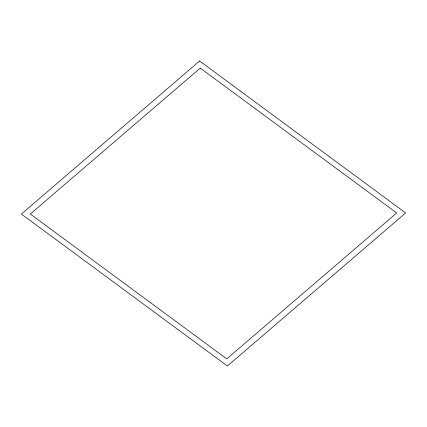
<?xml version="1.0" encoding="UTF-8"?>
<svg xmlns="http://www.w3.org/2000/svg" width="427" height="427" viewBox="0 0 427 427"><rect width="100%" height="100%" fill="white"/><g stroke="black" fill="none" stroke-linecap="round" stroke-linejoin="round"><path stroke-width="0.64" d="M199.606 60.997L21.35 214.05L227.394 366.003L405.65 212.95L199.606 60.997M200.252 68.106L30.306 214.023L226.748 358.893L396.694 212.977L200.252 68.106"/></g></svg>
